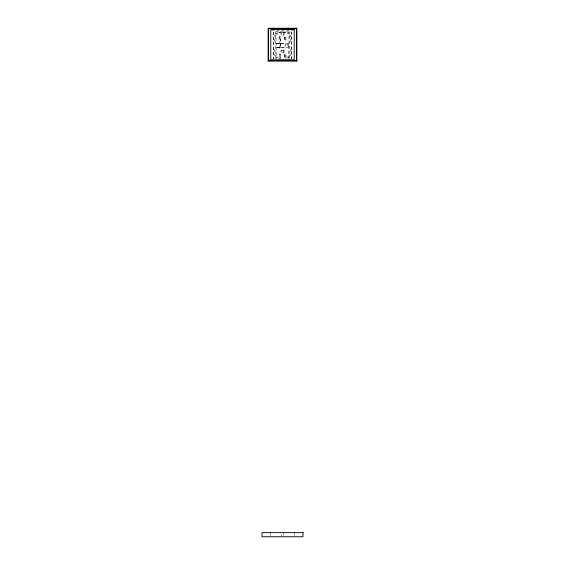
<?xml version="1.0" encoding="UTF-8"?>
<svg xmlns="http://www.w3.org/2000/svg" width="565" height="565" viewBox="0 0 565 565"><rect width="100%" height="100%" fill="white"/><g stroke="black" fill="none" stroke-linecap="round" stroke-linejoin="round"><path stroke-width="0.42" stroke-dasharray="2.83 2.12" d="M289.16 58.598L289.266 32.763L288.856 31.944L291.519 31.944L291.519 59.007M284.463 37.008L284.463 40.68A1.921 1.921 0 0 0 285.459 40.758L286.031 40.186L286.031 37.502L285.459 36.93M284.463 54.508L284.463 58.181A1.921 1.921 0 0 0 285.459 58.259L286.031 57.687L286.031 55.003L285.459 54.431A1.921 1.921 0 0 0 284.463 54.558M288.75 58.718L289.061 32.763L288.447 32.149L276.024 32.452L276.25 58.718M271.617 30.369L293.383 30.369M273.686 41.372L274.3 41.372L274.3 35.63L275.529 35.63L276.115 35.044L275.536 34.458L276.412 33.589L276.991 34.168L277.577 33.582L277.577 32.353L280.862 32.353L280.862 31.739M291.314 41.372L290.7 41.372L290.7 35.63L289.471 35.63L288.885 35.044L289.464 34.458L288.588 33.589L288.009 34.168L287.423 33.582L287.423 32.353L284.548 32.353L284.548 31.739M277.782 43.215L281.886 43.215M275.939 43.364L289.061 43.364M275.939 43.547L285.742 43.547L285.742 47.404L275.939 47.404M275.939 47.587L289.061 47.587M277.782 47.728L281.886 47.728M273.686 49.572L274.3 49.572L274.3 55.313L275.529 55.313L276.115 55.907L275.536 56.486L276.412 57.355L276.991 56.775L277.577 57.369L277.577 58.598L278.397 58.598M291.314 49.572L290.7 49.572L290.7 55.313L289.471 55.313L288.885 55.907L289.464 56.486L288.588 57.355L288.009 56.775L287.423 57.369L287.423 58.598L287.013 58.598M279.216 58.598L279.633 58.598L278.969 58.018L279.258 54.169A1.921 1.921 0 0 1 280.247 54.092L280.819 54.671L280.537 58.52A1.921 1.921 0 0 1 280.247 58.598M285.784 58.598L286.194 58.598M275.84 58.598L275.734 32.763L276.144 31.944L273.481 31.944L273.481 59.007M294.803 532.647L294.803 535.931M291.314 58.802L291.265 31.944L274.096 31.739L273.686 32.149L273.686 58.802M283.524 532.647L283.524 535.931M281.476 534.292L281.476 535.931M280.41 43.547L280.41 47.404M280.325 43.547L280.325 47.404M279.837 41.167L279.837 45.271M279.837 45.68L279.837 49.777M270.197 532.647L270.197 535.931M284.463 37.057A1.921 1.921 0 0 1 285.459 36.979M283.623 50.342L283.623 51.464A1.123 1.123 0 0 1 282.5 52.587A1.123 1.123 0 0 1 281.377 51.464L281.377 50.342L283.623 50.342M283.623 32.841L283.623 33.964A1.123 1.123 0 0 1 282.5 35.087A1.123 1.123 0 0 1 281.377 33.964L281.377 32.841L283.623 32.841M284.11 50.426L284.11 51.464A1.61 1.61 0 0 1 282.5 53.075A1.61 1.61 0 0 1 280.89 51.464L281.172 49.932L283.538 49.854L284.11 50.426M284.11 32.925L284.11 33.964A1.61 1.61 0 0 1 282.5 35.574A1.61 1.61 0 0 1 280.89 33.964L281.172 32.431L283.538 32.353L284.11 32.925M279.046 36.88L278.969 40.518L279.541 41.097A1.921 1.921 0 0 0 280.537 41.019L280.819 37.163L280.247 36.591A1.921 1.921 0 0 0 279.258 36.669L279.046 36.88M280.332 37.085L279.463 37.085L279.463 40.602L280.332 40.602L280.332 37.085M285.537 37.417L284.668 37.417L284.668 40.263L285.537 40.263L285.537 37.417M288.199 44.091L287.041 44.091L287.041 46.86L288.199 46.86L288.199 44.091M280.332 54.586L279.463 54.586L279.463 58.103L280.332 58.103L280.332 54.586M285.537 54.925L284.668 54.925L284.668 57.764L285.537 57.764L285.537 54.925"/><path stroke-width="0.85" d="M296.851 61.055L296.441 60.646L296.441 28.66L296.851 28.25L268.149 28.25L268.149 61.055L296.851 61.055L296.851 28.25M268.149 61.055L268.559 60.646L268.559 28.66L268.149 28.25M268.559 28.66L296.441 28.66M268.559 60.646L296.441 60.646M294.217 29.535L270.783 29.535L270.783 59.77L294.217 59.77L294.217 29.535M303.002 532.647L261.998 532.647L261.998 536.75L303.002 536.75L303.002 532.647"/></g></svg>
